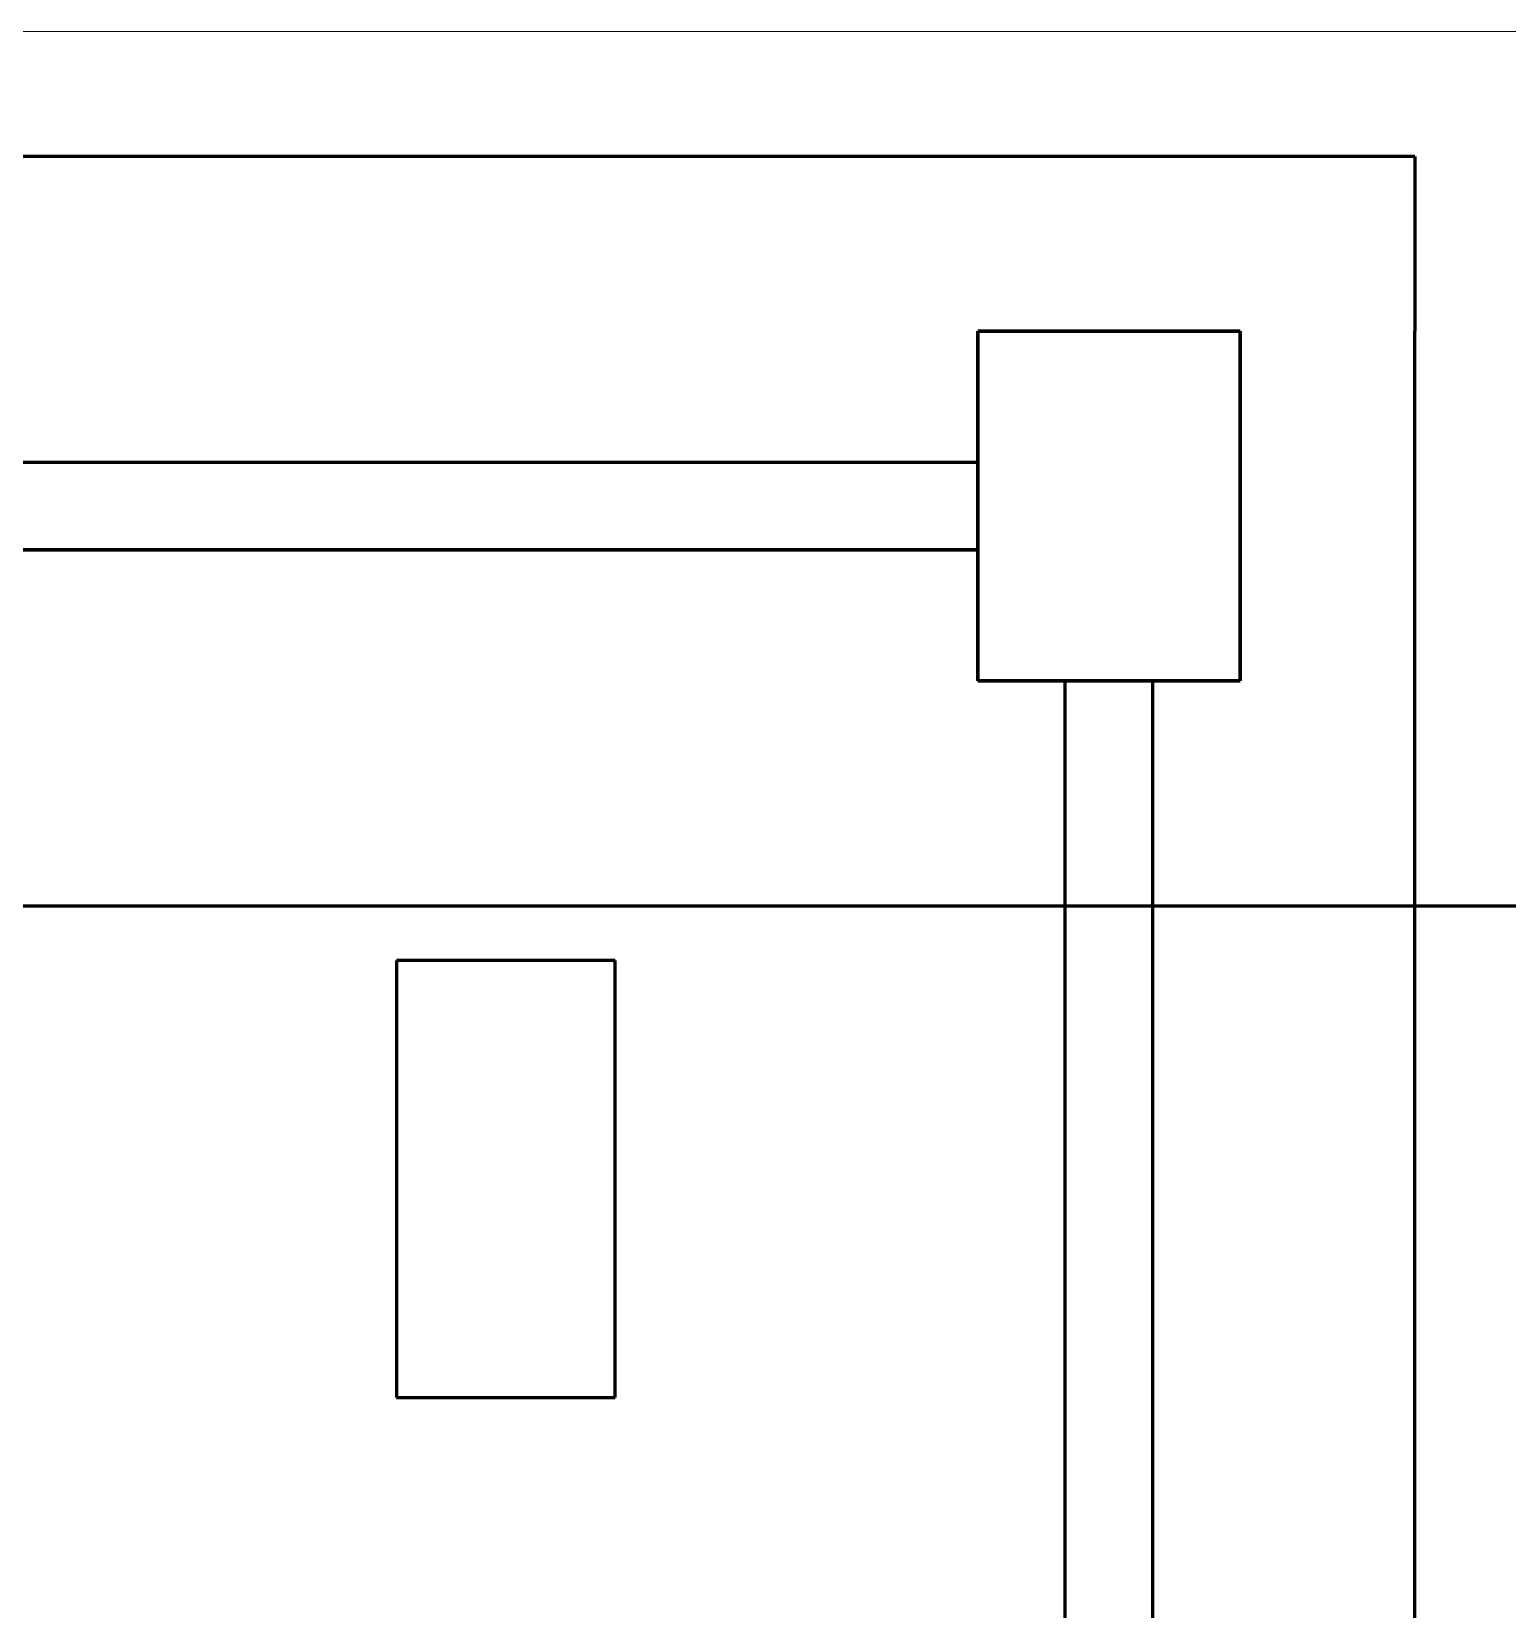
# Model space of a CAD drawing. Extents: x 0 to 297, y 0 to 292.
# Drawn here: x 267.43 to 275.87, y 200.98 to 210 of the extents above; entities that cross this region are included whole.
import ezdxf

# ---------------------------------------------------------------- set-up
doc = ezdxf.new("R2010")
doc.units = 0
doc.header["$MEASUREMENT"] = 0
doc.linetypes.add('K5LT_BASIC', pattern=[0])
doc.linetypes.add('K5LT_THIN', pattern=[0])
doc.layers.add('Системный слой', color=7, linetype='Continuous')

# ---------------------------------------------------------------- blocks, each defined once
blk = doc.blocks.new('*U')
at = {"layer": 'Системный слой', "linetype": 'K5LT_BASIC', "lineweight": 60}
for p, q in [((272.8378, 208.2856), (272.8378, 206.2856)), ((274.3378, 208.2856), (272.8378, 208.2856)), ((274.3378, 206.2856), (274.3378, 208.2856)), ((272.8378, 206.2856), (274.3378, 206.2856)), ((270.7631, 204.6872), (269.5131, 204.6872)), ((269.5131, 204.6872), (269.5131, 202.1872)), ((270.7631, 202.1872), (270.7631, 204.6872)), ((269.5131, 202.1872), (270.7631, 202.1872))]:
    blk.add_line(p, q, dxfattribs=at)
blk = doc.blocks.new('*S')
at = {"linetype": 'K5LT_THIN', "lineweight": 18}
blk.add_line((0, 210), (297, 210), dxfattribs=at)
at = {"linetype": 'K5LT_BASIC', "lineweight": 60}
blk.add_line((20, 205), (292, 205), dxfattribs=at)

msp = doc.modelspace()

# ---------------------------------------------------------------- linework, layer by layer
at = {"layer": 'Системный слой', "linetype": 'K5LT_BASIC', "lineweight": 60}
for p, q in [((275.3371, 209.2854), (223.8375, 209.2854)), ((275.3371, 209.2854), (275.3375, 208.2856)), ((272.8378, 208.2856), (274.3378, 208.2856)), ((272.8378, 208.2856), (272.8378, 206.2856)), ((272.8378, 206.2856), (272.8378, 208.2856)), ((272.8378, 208.2856), (274.3378, 208.2856)), ((274.3378, 208.2856), (273.3378, 208.2856)), ((274.3378, 208.2856), (274.3378, 206.2856)), ((274.3378, 206.2856), (274.3378, 208.2856)), ((275.3375, 62.7855), (275.3375, 208.2856)), ((272.8381, 207.5354), (252.8378, 207.5354)), ((272.8381, 207.5354), (259.8381, 207.5354)), ((274.3378, 207.5356), (274.3378, 206.7856)), ((272.8378, 207.0354), (252.8378, 207.0354)), ((259.8381, 207.0354), (272.8378, 207.0354)), ((274.3378, 206.2856), (272.8378, 206.2856)), ((272.8378, 206.2856), (274.3378, 206.2856)), ((273.3378, 200.7856), (273.3378, 206.2856)), ((273.8378, 206.2856), (273.8378, 200.7856))]:
    msp.add_line(p, q, dxfattribs=at)

# ---------------------------------------------------------------- block references
msp.add_blockref('*S', (0, 0))
at = {"layer": 'Системный слой'}
msp.add_blockref('*U', (0, 0), dxfattribs=at)
msp.add_blockref('*U', (0, 0), dxfattribs=at)
msp.add_blockref('*U', (0, 0), dxfattribs=at)
msp.add_blockref('*U', (0, 0), dxfattribs=at)
msp.add_blockref('*U', (0, 0), dxfattribs=at)
msp.add_blockref('*U', (0, 0), dxfattribs=at)
msp.add_blockref('*U', (0, 0), dxfattribs=at)
msp.add_blockref('*U', (0, 0), dxfattribs=at)
msp.add_blockref('*U', (0, 0), dxfattribs=at)
msp.add_blockref('*U', (0, 0), dxfattribs=at)
msp.add_blockref('*U', (0, 0), dxfattribs=at)
msp.add_blockref('*U', (0, 0), dxfattribs=at)
msp.add_blockref('*U', (0, 0), dxfattribs=at)
msp.add_blockref('*U', (0, 0), dxfattribs=at)
msp.add_blockref('*U', (0, 0), dxfattribs=at)
msp.add_blockref('*U', (0, 0), dxfattribs=at)
msp.add_blockref('*U', (0, 0), dxfattribs=at)
msp.add_blockref('*U', (0, 0), dxfattribs=at)
msp.add_blockref('*U', (0, 0), dxfattribs=at)
msp.add_blockref('*U', (0, 0), dxfattribs=at)
msp.add_blockref('*U', (0, 0), dxfattribs=at)
msp.add_blockref('*U', (0, 0), dxfattribs=at)
msp.add_blockref('*U', (0, 0), dxfattribs=at)
msp.add_blockref('*U', (0, 0), dxfattribs=at)
msp.add_blockref('*U', (0, 0), dxfattribs=at)
msp.add_blockref('*U', (0, 0), dxfattribs=at)
msp.add_blockref('*U', (0, 0), dxfattribs=at)
msp.add_blockref('*U', (0, 0), dxfattribs=at)
msp.add_blockref('*U', (0, 0), dxfattribs=at)
msp.add_blockref('*U', (0, 0), dxfattribs=at)
msp.add_blockref('*U', (0, 0), dxfattribs=at)
msp.add_blockref('*U', (0, 0), dxfattribs=at)
msp.add_blockref('*U', (0, 0), dxfattribs=at)
msp.add_blockref('*U', (0, 0), dxfattribs=at)
msp.add_blockref('*U', (0, 0), dxfattribs=at)
msp.add_blockref('*U', (0, 0), dxfattribs=at)
msp.add_blockref('*U', (0, 0), dxfattribs=at)
msp.add_blockref('*U', (0, 0), dxfattribs=at)
msp.add_blockref('*U', (0, 0), dxfattribs=at)
msp.add_blockref('*U', (0, 0), dxfattribs=at)
msp.add_blockref('*U', (0, 0), dxfattribs=at)
msp.add_blockref('*U', (0, 0), dxfattribs=at)
msp.add_blockref('*U', (0, 0), dxfattribs=at)
msp.add_blockref('*U', (0, 0), dxfattribs=at)
msp.add_blockref('*U', (0, 0), dxfattribs=at)
msp.add_blockref('*U', (0, 0), dxfattribs=at)
msp.add_blockref('*U', (0, 0), dxfattribs=at)
msp.add_blockref('*U', (0, 0), dxfattribs=at)
msp.add_blockref('*U', (0, 0), dxfattribs=at)
msp.add_blockref('*U', (0, 0), dxfattribs=at)
msp.add_blockref('*U', (0, 0), dxfattribs=at)
msp.add_blockref('*U', (0, 0), dxfattribs=at)
msp.add_blockref('*U', (0, 0), dxfattribs=at)
msp.add_blockref('*U', (0, 0), dxfattribs=at)
msp.add_blockref('*U', (0, 0), dxfattribs=at)
msp.add_blockref('*U', (0, 0), dxfattribs=at)
msp.add_blockref('*U', (0, 0), dxfattribs=at)
msp.add_blockref('*U', (0, 0), dxfattribs=at)
msp.add_blockref('*U', (0, 0), dxfattribs=at)
msp.add_blockref('*U', (0, 0), dxfattribs=at)
msp.add_blockref('*U', (0, 0), dxfattribs=at)
msp.add_blockref('*U', (0, 0), dxfattribs=at)
msp.add_blockref('*U', (0, 0), dxfattribs=at)
msp.add_blockref('*U', (0, 0), dxfattribs=at)
msp.add_blockref('*U', (0, 0), dxfattribs=at)
msp.add_blockref('*U', (0, 0), dxfattribs=at)
msp.add_blockref('*U', (0, 0), dxfattribs=at)
msp.add_blockref('*U', (0, 0), dxfattribs=at)
msp.add_blockref('*U', (0, 0), dxfattribs=at)
msp.add_blockref('*U', (0, 0), dxfattribs=at)
msp.add_blockref('*U', (0, 0), dxfattribs=at)
msp.add_blockref('*U', (0, 0), dxfattribs=at)
msp.add_blockref('*U', (0, 0), dxfattribs=at)
msp.add_blockref('*U', (0, 0), dxfattribs=at)
msp.add_blockref('*U', (0, 0), dxfattribs=at)
msp.add_blockref('*U', (0, 0), dxfattribs=at)
msp.add_blockref('*U', (0, 0), dxfattribs=at)
msp.add_blockref('*U', (0, 0), dxfattribs=at)
msp.add_blockref('*U', (0, 0), dxfattribs=at)
msp.add_blockref('*U', (0, 0), dxfattribs=at)
msp.add_blockref('*U', (0, 0), dxfattribs=at)
msp.add_blockref('*U', (0, 0), dxfattribs=at)
msp.add_blockref('*U', (0, 0), dxfattribs=at)
msp.add_blockref('*U', (0, 0), dxfattribs=at)
msp.add_blockref('*U', (0, 0), dxfattribs=at)
msp.add_blockref('*U', (0, 0), dxfattribs=at)
msp.add_blockref('*U', (0, 0), dxfattribs=at)
msp.add_blockref('*U', (0, 0), dxfattribs=at)
msp.add_blockref('*U', (0, 0), dxfattribs=at)
msp.add_blockref('*U', (0, 0), dxfattribs=at)
msp.add_blockref('*U', (0, 0), dxfattribs=at)
msp.add_blockref('*U', (0, 0), dxfattribs=at)
msp.add_blockref('*U', (0, 0), dxfattribs=at)
msp.add_blockref('*U', (0, 0), dxfattribs=at)
msp.add_blockref('*U', (0, 0), dxfattribs=at)
msp.add_blockref('*U', (0, 0), dxfattribs=at)
msp.add_blockref('*U', (0, 0), dxfattribs=at)
msp.add_blockref('*U', (0, 0), dxfattribs=at)
msp.add_blockref('*U', (0, 0), dxfattribs=at)
msp.add_blockref('*U', (0, 0), dxfattribs=at)
msp.add_blockref('*U', (0, 0), dxfattribs=at)
msp.add_blockref('*U', (0, 0), dxfattribs=at)
msp.add_blockref('*U', (0, 0), dxfattribs=at)
msp.add_blockref('*U', (0, 0), dxfattribs=at)
msp.add_blockref('*U', (0, 0), dxfattribs=at)
msp.add_blockref('*U', (0, 0), dxfattribs=at)
msp.add_blockref('*U', (0, 0), dxfattribs=at)
msp.add_blockref('*U', (0, 0), dxfattribs=at)
msp.add_blockref('*U', (0, 0), dxfattribs=at)
msp.add_blockref('*U', (0, 0), dxfattribs=at)
msp.add_blockref('*U', (0, 0), dxfattribs=at)
msp.add_blockref('*U', (0, 0), dxfattribs=at)
msp.add_blockref('*U', (0, 0), dxfattribs=at)
msp.add_blockref('*U', (0, 0), dxfattribs=at)
msp.add_blockref('*U', (0, 0), dxfattribs=at)
msp.add_blockref('*U', (0, 0), dxfattribs=at)
msp.add_blockref('*U', (0, 0), dxfattribs=at)
msp.add_blockref('*U', (0, 0), dxfattribs=at)
msp.add_blockref('*U', (0, 0), dxfattribs=at)
msp.add_blockref('*U', (0, 0), dxfattribs=at)
msp.add_blockref('*U', (0, 0), dxfattribs=at)
msp.add_blockref('*U', (0, 0), dxfattribs=at)
msp.add_blockref('*U', (0, 0), dxfattribs=at)
msp.add_blockref('*U', (0, 0), dxfattribs=at)
msp.add_blockref('*U', (0, 0), dxfattribs=at)
msp.add_blockref('*U', (0, 0), dxfattribs=at)
msp.add_blockref('*U', (0, 0), dxfattribs=at)
msp.add_blockref('*U', (0, 0), dxfattribs=at)
msp.add_blockref('*U', (0, 0), dxfattribs=at)
msp.add_blockref('*U', (0, 0), dxfattribs=at)
msp.add_blockref('*U', (0, 0), dxfattribs=at)
msp.add_blockref('*U', (0, 0), dxfattribs=at)
msp.add_blockref('*U', (0, 0), dxfattribs=at)
msp.add_blockref('*U', (0, 0), dxfattribs=at)
msp.add_blockref('*U', (0, 0), dxfattribs=at)
msp.add_blockref('*U', (0, 0), dxfattribs=at)
msp.add_blockref('*U', (0, 0), dxfattribs=at)
msp.add_blockref('*U', (0, 0), dxfattribs=at)
msp.add_blockref('*U', (0, 0), dxfattribs=at)
msp.add_blockref('*U', (0, 0), dxfattribs=at)
msp.add_blockref('*U', (0, 0), dxfattribs=at)
msp.add_blockref('*U', (0, 0), dxfattribs=at)
msp.add_blockref('*U', (0, 0), dxfattribs=at)
msp.add_blockref('*U', (0, 0), dxfattribs=at)
msp.add_blockref('*U', (0, 0), dxfattribs=at)
msp.add_blockref('*U', (0, 0), dxfattribs=at)
msp.add_blockref('*U', (0, 0), dxfattribs=at)
msp.add_blockref('*U', (0, 0), dxfattribs=at)
msp.add_blockref('*U', (0, 0), dxfattribs=at)
msp.add_blockref('*U', (0, 0), dxfattribs=at)
msp.add_blockref('*U', (0, 0), dxfattribs=at)
msp.add_blockref('*U', (0, 0), dxfattribs=at)
msp.add_blockref('*U', (0, 0), dxfattribs=at)
msp.add_blockref('*U', (0, 0), dxfattribs=at)
msp.add_blockref('*U', (0, 0), dxfattribs=at)
msp.add_blockref('*U', (0, 0), dxfattribs=at)
msp.add_blockref('*U', (0, 0), dxfattribs=at)
msp.add_blockref('*U', (0, 0), dxfattribs=at)
msp.add_blockref('*U', (0, 0), dxfattribs=at)
msp.add_blockref('*U', (0, 0), dxfattribs=at)
msp.add_blockref('*U', (0, 0), dxfattribs=at)
msp.add_blockref('*U', (0, 0), dxfattribs=at)
msp.add_blockref('*U', (0, 0), dxfattribs=at)
msp.add_blockref('*U', (0, 0), dxfattribs=at)
msp.add_blockref('*U', (0, 0), dxfattribs=at)
msp.add_blockref('*U', (0, 0), dxfattribs=at)
msp.add_blockref('*U', (0, 0), dxfattribs=at)
msp.add_blockref('*U', (0, 0), dxfattribs=at)
msp.add_blockref('*U', (0, 0), dxfattribs=at)
msp.add_blockref('*U', (0, 0), dxfattribs=at)
msp.add_blockref('*U', (0, 0), dxfattribs=at)
msp.add_blockref('*U', (0, 0), dxfattribs=at)
msp.add_blockref('*U', (0, 0), dxfattribs=at)
msp.add_blockref('*U', (0, 0), dxfattribs=at)
msp.add_blockref('*U', (0, 0), dxfattribs=at)
msp.add_blockref('*U', (0, 0), dxfattribs=at)
msp.add_blockref('*U', (0, 0), dxfattribs=at)
msp.add_blockref('*U', (0, 0), dxfattribs=at)
msp.add_blockref('*U', (0, 0), dxfattribs=at)
msp.add_blockref('*U', (0, 0), dxfattribs=at)
msp.add_blockref('*U', (0, 0), dxfattribs=at)
msp.add_blockref('*U', (0, 0), dxfattribs=at)
msp.add_blockref('*U', (0, 0), dxfattribs=at)
msp.add_blockref('*U', (0, 0), dxfattribs=at)
msp.add_blockref('*U', (0, 0), dxfattribs=at)
msp.add_blockref('*U', (0, 0), dxfattribs=at)
msp.add_blockref('*U', (0, 0), dxfattribs=at)
msp.add_blockref('*U', (0, 0), dxfattribs=at)
msp.add_blockref('*U', (0, 0), dxfattribs=at)
msp.add_blockref('*U', (0, 0), dxfattribs=at)
msp.add_blockref('*U', (0, 0), dxfattribs=at)
msp.add_blockref('*U', (0, 0), dxfattribs=at)
msp.add_blockref('*U', (0, 0), dxfattribs=at)
msp.add_blockref('*U', (0, 0), dxfattribs=at)
msp.add_blockref('*U', (0, 0), dxfattribs=at)
msp.add_blockref('*U', (0, 0), dxfattribs=at)
msp.add_blockref('*U', (0, 0), dxfattribs=at)
msp.add_blockref('*U', (0, 0), dxfattribs=at)
msp.add_blockref('*U', (0, 0), dxfattribs=at)
msp.add_blockref('*U', (0, 0), dxfattribs=at)
msp.add_blockref('*U', (0, 0), dxfattribs=at)
msp.add_blockref('*U', (0, 0), dxfattribs=at)
msp.add_blockref('*U', (0, 0), dxfattribs=at)
msp.add_blockref('*U', (0, 0), dxfattribs=at)
msp.add_blockref('*U', (0, 0), dxfattribs=at)
msp.add_blockref('*U', (0, 0), dxfattribs=at)
msp.add_blockref('*U', (0, 0), dxfattribs=at)
msp.add_blockref('*U', (0, 0), dxfattribs=at)
msp.add_blockref('*U', (0, 0), dxfattribs=at)
msp.add_blockref('*U', (0, 0), dxfattribs=at)
msp.add_blockref('*U', (0, 0), dxfattribs=at)
msp.add_blockref('*U', (0, 0), dxfattribs=at)
msp.add_blockref('*U', (0, 0), dxfattribs=at)
msp.add_blockref('*U', (0, 0), dxfattribs=at)
msp.add_blockref('*U', (0, 0), dxfattribs=at)
msp.add_blockref('*U', (0, 0), dxfattribs=at)
msp.add_blockref('*U', (0, 0), dxfattribs=at)
msp.add_blockref('*U', (0, 0), dxfattribs=at)
msp.add_blockref('*U', (0, 0), dxfattribs=at)
msp.add_blockref('*U', (0, 0), dxfattribs=at)
msp.add_blockref('*U', (0, 0), dxfattribs=at)
msp.add_blockref('*U', (0, 0), dxfattribs=at)
msp.add_blockref('*U', (0, 0), dxfattribs=at)
msp.add_blockref('*U', (0, 0), dxfattribs=at)
msp.add_blockref('*U', (0, 0), dxfattribs=at)
msp.add_blockref('*U', (0, 0), dxfattribs=at)
msp.add_blockref('*U', (0, 0), dxfattribs=at)
msp.add_blockref('*U', (0, 0), dxfattribs=at)
msp.add_blockref('*U', (0, 0), dxfattribs=at)
msp.add_blockref('*U', (0, 0), dxfattribs=at)
msp.add_blockref('*U', (0, 0), dxfattribs=at)
msp.add_blockref('*U', (0, 0), dxfattribs=at)
msp.add_blockref('*U', (0, 0), dxfattribs=at)
msp.add_blockref('*U', (0, 0), dxfattribs=at)
msp.add_blockref('*U', (0, 0), dxfattribs=at)
msp.add_blockref('*U', (0, 0), dxfattribs=at)
msp.add_blockref('*U', (0, 0), dxfattribs=at)
msp.add_blockref('*U', (0, 0), dxfattribs=at)
msp.add_blockref('*U', (0, 0), dxfattribs=at)
msp.add_blockref('*U', (0, 0), dxfattribs=at)
msp.add_blockref('*U', (0, 0), dxfattribs=at)
msp.add_blockref('*U', (0, 0), dxfattribs=at)
msp.add_blockref('*U', (0, 0), dxfattribs=at)
msp.add_blockref('*U', (0, 0), dxfattribs=at)
msp.add_blockref('*U', (0, 0), dxfattribs=at)
msp.add_blockref('*U', (0, 0), dxfattribs=at)
msp.add_blockref('*U', (0, 0), dxfattribs=at)
msp.add_blockref('*U', (0, 0), dxfattribs=at)
msp.add_blockref('*U', (0, 0), dxfattribs=at)
msp.add_blockref('*U', (0, 0), dxfattribs=at)
msp.add_blockref('*U', (0, 0), dxfattribs=at)
msp.add_blockref('*U', (0, 0), dxfattribs=at)
msp.add_blockref('*U', (0, 0), dxfattribs=at)
msp.add_blockref('*U', (0, 0), dxfattribs=at)
msp.add_blockref('*U', (0, 0), dxfattribs=at)
msp.add_blockref('*U', (0, 0), dxfattribs=at)
msp.add_blockref('*U', (0, 0), dxfattribs=at)
msp.add_blockref('*U', (0, 0), dxfattribs=at)
msp.add_blockref('*U', (0, 0), dxfattribs=at)
msp.add_blockref('*U', (0, 0), dxfattribs=at)
msp.add_blockref('*U', (0, 0), dxfattribs=at)
msp.add_blockref('*U', (0, 0), dxfattribs=at)
msp.add_blockref('*U', (0, 0), dxfattribs=at)
msp.add_blockref('*U', (0, 0), dxfattribs=at)
msp.add_blockref('*U', (0, 0), dxfattribs=at)
msp.add_blockref('*U', (0, 0), dxfattribs=at)
msp.add_blockref('*U', (0, 0), dxfattribs=at)
msp.add_blockref('*U', (0, 0), dxfattribs=at)
msp.add_blockref('*U', (0, 0), dxfattribs=at)
msp.add_blockref('*U', (0, 0), dxfattribs=at)
msp.add_blockref('*U', (0, 0), dxfattribs=at)
msp.add_blockref('*U', (0, 0), dxfattribs=at)
msp.add_blockref('*U', (0, 0), dxfattribs=at)
msp.add_blockref('*U', (0, 0), dxfattribs=at)
msp.add_blockref('*U', (0, 0), dxfattribs=at)
msp.add_blockref('*U', (0, 0), dxfattribs=at)
msp.add_blockref('*U', (0, 0), dxfattribs=at)
msp.add_blockref('*U', (0, 0), dxfattribs=at)
msp.add_blockref('*U', (0, 0), dxfattribs=at)
msp.add_blockref('*U', (0, 0), dxfattribs=at)
msp.add_blockref('*U', (0, 0), dxfattribs=at)
msp.add_blockref('*U', (0, 0), dxfattribs=at)
msp.add_blockref('*U', (0, 0), dxfattribs=at)
msp.add_blockref('*U', (0, 0), dxfattribs=at)
msp.add_blockref('*U', (0, 0), dxfattribs=at)
msp.add_blockref('*U', (0, 0), dxfattribs=at)
msp.add_blockref('*U', (0, 0), dxfattribs=at)
msp.add_blockref('*U', (0, 0), dxfattribs=at)
msp.add_blockref('*U', (0, 0), dxfattribs=at)
msp.add_blockref('*U', (0, 0), dxfattribs=at)
msp.add_blockref('*U', (0, 0), dxfattribs=at)
msp.add_blockref('*U', (0, 0), dxfattribs=at)
msp.add_blockref('*U', (0, 0), dxfattribs=at)
msp.add_blockref('*U', (0, 0), dxfattribs=at)
msp.add_blockref('*U', (0, 0), dxfattribs=at)
msp.add_blockref('*U', (0, 0), dxfattribs=at)
msp.add_blockref('*U', (0, 0), dxfattribs=at)
msp.add_blockref('*U', (0, 0), dxfattribs=at)
msp.add_blockref('*U', (0, 0), dxfattribs=at)
msp.add_blockref('*U', (0, 0), dxfattribs=at)
msp.add_blockref('*U', (0, 0), dxfattribs=at)
msp.add_blockref('*U', (0, 0), dxfattribs=at)
msp.add_blockref('*U', (0, 0), dxfattribs=at)
msp.add_blockref('*U', (0, 0), dxfattribs=at)
msp.add_blockref('*U', (0, 0), dxfattribs=at)
msp.add_blockref('*U', (0, 0), dxfattribs=at)
msp.add_blockref('*U', (0, 0), dxfattribs=at)
msp.add_blockref('*U', (0, 0), dxfattribs=at)
msp.add_blockref('*U', (0, 0), dxfattribs=at)
msp.add_blockref('*U', (0, 0), dxfattribs=at)
msp.add_blockref('*U', (0, 0), dxfattribs=at)
msp.add_blockref('*U', (0, 0), dxfattribs=at)
msp.add_blockref('*U', (0, 0), dxfattribs=at)
msp.add_blockref('*U', (0, 0), dxfattribs=at)
msp.add_blockref('*U', (0, 0), dxfattribs=at)
msp.add_blockref('*U', (0, 0), dxfattribs=at)
msp.add_blockref('*U', (0, 0), dxfattribs=at)
msp.add_blockref('*U', (0, 0), dxfattribs=at)
msp.add_blockref('*U', (0, 0), dxfattribs=at)
msp.add_blockref('*U', (0, 0), dxfattribs=at)
msp.add_blockref('*U', (0, 0), dxfattribs=at)
msp.add_blockref('*U', (0, 0), dxfattribs=at)
msp.add_blockref('*U', (0, 0), dxfattribs=at)
msp.add_blockref('*U', (0, 0), dxfattribs=at)
msp.add_blockref('*U', (0, 0), dxfattribs=at)
msp.add_blockref('*U', (0, 0), dxfattribs=at)
msp.add_blockref('*U', (0, 0), dxfattribs=at)
msp.add_blockref('*U', (0, 0), dxfattribs=at)
msp.add_blockref('*U', (0, 0), dxfattribs=at)
msp.add_blockref('*U', (0, 0), dxfattribs=at)
msp.add_blockref('*U', (0, 0), dxfattribs=at)
msp.add_blockref('*U', (0, 0), dxfattribs=at)
msp.add_blockref('*U', (0, 0), dxfattribs=at)
msp.add_blockref('*U', (0, 0), dxfattribs=at)
msp.add_blockref('*U', (0, 0), dxfattribs=at)
msp.add_blockref('*U', (0, 0), dxfattribs=at)
msp.add_blockref('*U', (0, 0), dxfattribs=at)
msp.add_blockref('*U', (0, 0), dxfattribs=at)
msp.add_blockref('*U', (0, 0), dxfattribs=at)
msp.add_blockref('*U', (0, 0), dxfattribs=at)
msp.add_blockref('*U', (0, 0), dxfattribs=at)
msp.add_blockref('*U', (0, 0), dxfattribs=at)
msp.add_blockref('*U', (0, 0), dxfattribs=at)
msp.add_blockref('*U', (0, 0), dxfattribs=at)
msp.add_blockref('*U', (0, 0), dxfattribs=at)
msp.add_blockref('*U', (0, 0), dxfattribs=at)
msp.add_blockref('*U', (0, 0), dxfattribs=at)
msp.add_blockref('*U', (0, 0), dxfattribs=at)
msp.add_blockref('*U', (0, 0), dxfattribs=at)
msp.add_blockref('*U', (0, 0), dxfattribs=at)
msp.add_blockref('*U', (0, 0), dxfattribs=at)
msp.add_blockref('*U', (0, 0), dxfattribs=at)
msp.add_blockref('*U', (0, 0), dxfattribs=at)
msp.add_blockref('*U', (0, 0), dxfattribs=at)
msp.add_blockref('*U', (0, 0), dxfattribs=at)
msp.add_blockref('*U', (0, 0), dxfattribs=at)
msp.add_blockref('*U', (0, 0), dxfattribs=at)
msp.add_blockref('*U', (0, 0), dxfattribs=at)
msp.add_blockref('*U', (0, 0), dxfattribs=at)
msp.add_blockref('*U', (0, 0), dxfattribs=at)
msp.add_blockref('*U', (0, 0), dxfattribs=at)
msp.add_blockref('*U', (0, 0), dxfattribs=at)
msp.add_blockref('*U', (0, 0), dxfattribs=at)
msp.add_blockref('*U', (0, 0), dxfattribs=at)
msp.add_blockref('*U', (0, 0), dxfattribs=at)
msp.add_blockref('*U', (0, 0), dxfattribs=at)
msp.add_blockref('*U', (0, 0), dxfattribs=at)
msp.add_blockref('*U', (0, 0), dxfattribs=at)
msp.add_blockref('*U', (0, 0), dxfattribs=at)
msp.add_blockref('*U', (0, 0), dxfattribs=at)
msp.add_blockref('*U', (0, 0), dxfattribs=at)
msp.add_blockref('*U', (0, 0), dxfattribs=at)
msp.add_blockref('*U', (0, 0), dxfattribs=at)
msp.add_blockref('*U', (0, 0), dxfattribs=at)
msp.add_blockref('*U', (0, 0), dxfattribs=at)
msp.add_blockref('*U', (0, 0), dxfattribs=at)
msp.add_blockref('*U', (0, 0), dxfattribs=at)
msp.add_blockref('*U', (0, 0), dxfattribs=at)
msp.add_blockref('*U', (0, 0), dxfattribs=at)
msp.add_blockref('*U', (0, 0), dxfattribs=at)
msp.add_blockref('*U', (0, 0), dxfattribs=at)
msp.add_blockref('*U', (0, 0), dxfattribs=at)
msp.add_blockref('*U', (0, 0), dxfattribs=at)
msp.add_blockref('*U', (0, 0), dxfattribs=at)
msp.add_blockref('*U', (0, 0), dxfattribs=at)
msp.add_blockref('*U', (0, 0), dxfattribs=at)
msp.add_blockref('*U', (0, 0), dxfattribs=at)
msp.add_blockref('*U', (0, 0), dxfattribs=at)
msp.add_blockref('*U', (0, 0), dxfattribs=at)
msp.add_blockref('*U', (0, 0), dxfattribs=at)
msp.add_blockref('*U', (0, 0), dxfattribs=at)
msp.add_blockref('*U', (0, 0), dxfattribs=at)
msp.add_blockref('*U', (0, 0), dxfattribs=at)
msp.add_blockref('*U', (0, 0), dxfattribs=at)
msp.add_blockref('*U', (0, 0), dxfattribs=at)
msp.add_blockref('*U', (0, 0), dxfattribs=at)
msp.add_blockref('*U', (0, 0), dxfattribs=at)
msp.add_blockref('*U', (0, 0), dxfattribs=at)
msp.add_blockref('*U', (0, 0), dxfattribs=at)
msp.add_blockref('*U', (0, 0), dxfattribs=at)
msp.add_blockref('*U', (0, 0), dxfattribs=at)
msp.add_blockref('*U', (0, 0), dxfattribs=at)
msp.add_blockref('*U', (0, 0), dxfattribs=at)
msp.add_blockref('*U', (0, 0), dxfattribs=at)
msp.add_blockref('*U', (0, 0), dxfattribs=at)
msp.add_blockref('*U', (0, 0), dxfattribs=at)
msp.add_blockref('*U', (0, 0), dxfattribs=at)
msp.add_blockref('*U', (0, 0), dxfattribs=at)
msp.add_blockref('*U', (0, 0), dxfattribs=at)
msp.add_blockref('*U', (0, 0), dxfattribs=at)
msp.add_blockref('*U', (0, 0), dxfattribs=at)
msp.add_blockref('*U', (0, 0), dxfattribs=at)
msp.add_blockref('*U', (0, 0), dxfattribs=at)
msp.add_blockref('*U', (0, 0), dxfattribs=at)
msp.add_blockref('*U', (0, 0), dxfattribs=at)
msp.add_blockref('*U', (0, 0), dxfattribs=at)
msp.add_blockref('*U', (0, 0), dxfattribs=at)
msp.add_blockref('*U', (0, 0), dxfattribs=at)
msp.add_blockref('*U', (0, 0), dxfattribs=at)
msp.add_blockref('*U', (0, 0), dxfattribs=at)
msp.add_blockref('*U', (0, 0), dxfattribs=at)

doc.saveas('drawing.dxf')
